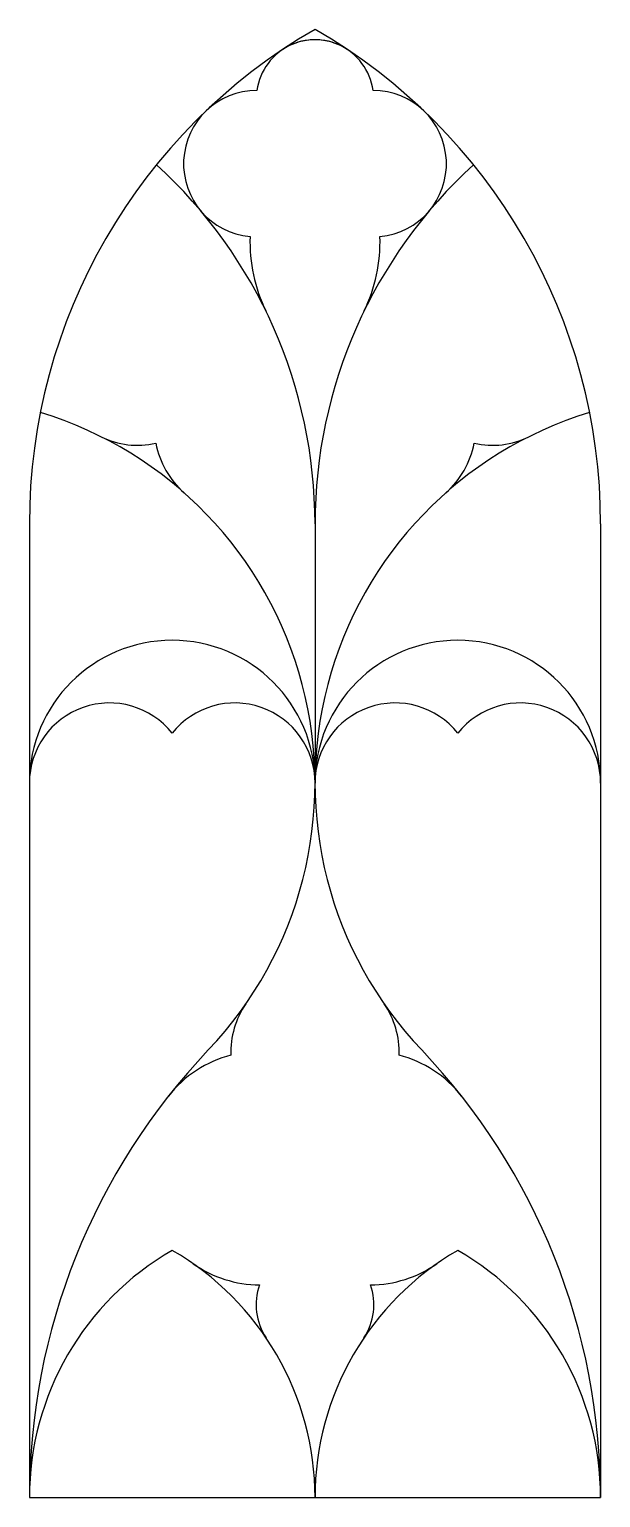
# Model space of a CAD drawing. Extents: x -17.5 to 17.5, y 0 to 90.
import ezdxf

# ---------------------------------------------------------------- set-up
doc = ezdxf.new("R2010")
doc.units = 0
doc.layers.add('MODELSKETCH_VISIBLE', color=7, linetype='CONTINUOUS')

msp = doc.modelspace()

# ---------------------------------------------------------------- linework, layer by layer
at = {"layer": 'MODELSKETCH_VISIBLE'}
for p, q in [((-17.5, 59.689), (-17.5, 0)), ((0, 59.689), (0, 43.802)), ((17.5, 59.689), (17.5, 0)), ((-17.5, 0), (17.5, 0))]:
    msp.add_line(p, q, dxfattribs=at)
for centre, radius, start, end in [((-17.5, 59.689), 35, 0, 60), ((17.5, 59.689), 35, 120, 180), ((0, 85.775), 3.588, 56.14428, 172.39787), ((0, 85.775), 3.588, 7.60213, 123.85572), ((-3.567, 81.764), 4.486, 89.86488, 264.69841), ((3.567, 81.764), 4.486, 275.30159, 90.13512), ((-29.797, 59.689), 29.797, 0, 47.62086), ((29.797, 59.689), 29.797, 132.37914, 180), ((5.802, 76.999), 9.787, 178.25854, 205.93219), ((-5.802, 76.999), 9.787, 334.06781, 1.74146), ((-23.744, 43.802), 23.744, 316.44428, 73.06568), ((23.744, 43.802), 23.744, 106.93432, 223.55572), ((-10.878, 69.483), 4.98, 243.38926, 283.02716), ((10.878, 69.483), 4.98, 256.97284, 296.61074), ((-4.406, 65.672), 5.45, 191.01021, 228.5162), ((4.406, 65.672), 5.45, 311.4838, 348.98979), ((-8.75, 43.802), 8.75, 0, 180), ((8.75, 43.802), 8.75, 0, 180), ((-12.592, 43.802), 4.908, 38.48428, 180), ((-4.908, 43.802), 4.908, 0, 141.51572), ((4.908, 43.802), 4.908, 38.48428, 180), ((12.592, 43.802), 4.908, 0, 141.51572), ((0, 27.332), 5.153, 145.25154, 182.34741), ((0, 27.332), 5.153, 357.65259, 34.74846), ((22.324, 0), 39.824, 136.44428, 180), ((-3.357, 20.194), 7.154, 104.50896, 141.82043), ((3.357, 20.194), 7.154, 38.17957, 75.49104), ((-22.324, 0), 39.824, 0, 43.55572), ((0, 0), 17.5, 120, 180), ((-17.5, 0), 17.5, 0, 60), ((17.5, 0), 17.5, 120, 180), ((0, 0), 17.5, 0, 60), ((-3.357, 20.194), 7.154, 234.99405, 269.70632), ((3.357, 20.194), 7.154, 270.29368, 305.00595), ((0, 11.807), 3.61, 160.02992, 214.00662), ((0, 11.807), 3.61, 325.99338, 19.97008)]:
    msp.add_arc(centre, radius, start, end, dxfattribs=at)

doc.saveas('drawing.dxf')
